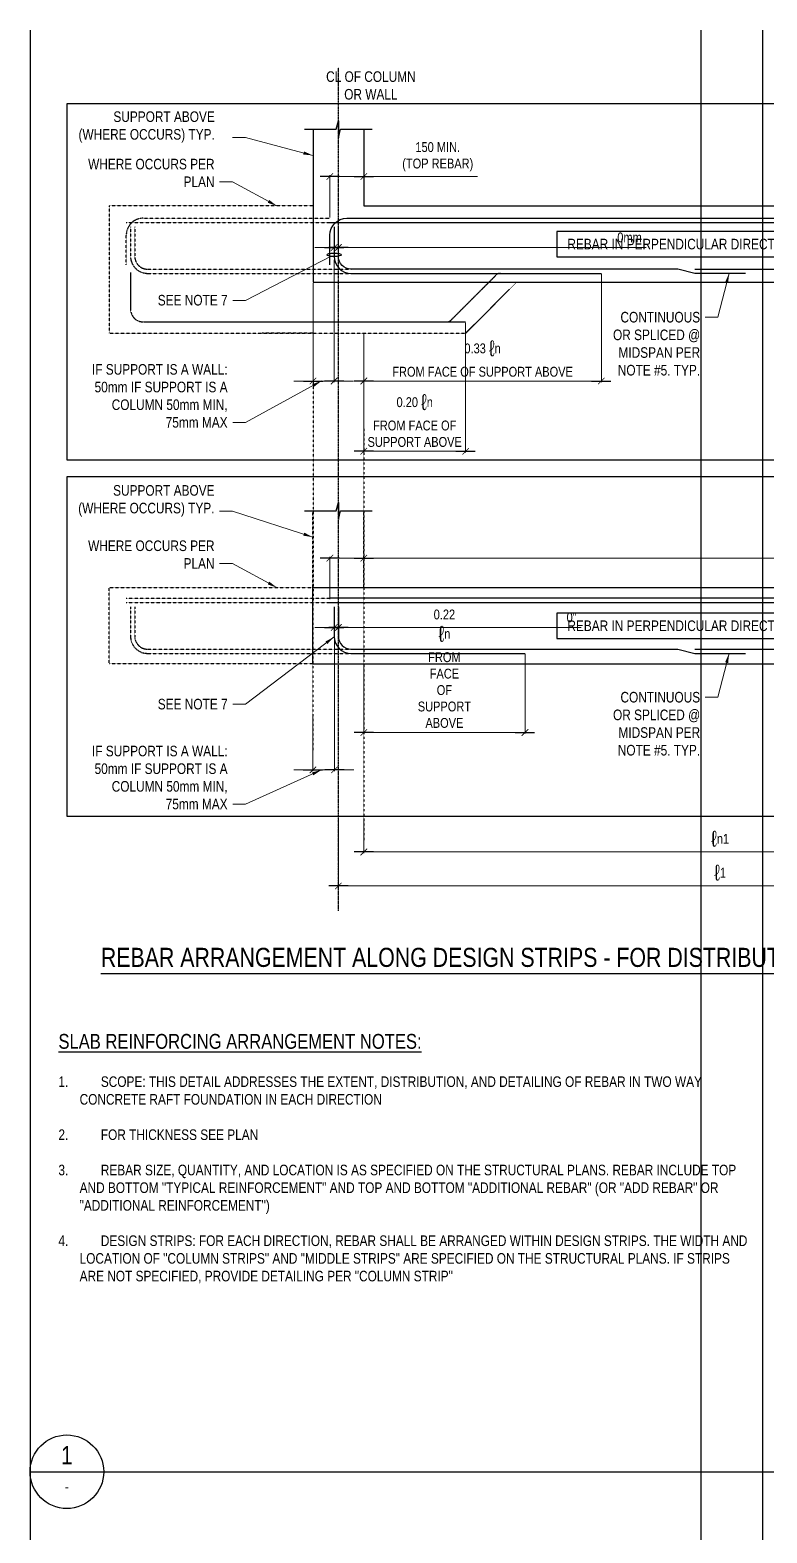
# Model space of a CAD drawing. Header units: millimetres. Extents: x 2250 to 72050, y -16050 to 57150.
# Drawn here: x 2250 to 20186, y 20560 to 57150 of the extents above; entities that cross this region are included whole.
import ezdxf
from ezdxf.enums import TextEntityAlignment as Align

# ---------------------------------------------------------------- set-up
doc = ezdxf.new("R2010")
doc.units = ezdxf.units.MM
for name, pattern in [('CENTER2', [1.125, 0.75, -0.125, 0.125, -0.125]), ('DOT2', [0.125, 0, -0.125]), ('HIDDEN', [0.375, 0.25, -0.125]), ('HIDDEN2', [0.1875, 0.125, -0.0625])]:
    doc.linetypes.add(name, pattern=pattern)
doc.layers.add('Lines', color=7, linetype='Continuous', lineweight=9, true_color=0x00a600)
doc.layers.add('NPLT-JLA', color=193, linetype='Continuous', plot=False)
for name, color, linetype in [('S-G-BREK', 2, 'Continuous'), ('S-G-CNTR', 1, 'CENTER2'), ('S-G-DIMS', 1, 'Continuous'), ('S-G-DOTS', 2, 'DOT2'), ('S-G-HDN1', 2, 'HIDDEN'), ('S-G-HDN2', 1, 'HIDDEN2'), ('S-G-LEDR', 2, 'Continuous'), ('S-G-MEDM', 3, 'Continuous'), ('S-G-RBAR', 7, 'Continuous'), ('S-G-STTL', 4, 'Continuous'), ('S-G-TEXT', 3, 'Continuous'), ('S-G-TITLREF', 4, 'Continuous')]:
    doc.layers.add(name, color=color, linetype=linetype)
doc.styles.add('ARIAL', font='arial.ttf', dxfattribs={"width": 0.8})
doc.dimstyles.new('ARIALDIMS', dxfattribs={"dimscale": 12, "dimtxt": 20, "dimasz": 19.5, "dimexe": 2.25, "dimexo": 1.75, "dimgap": 10, "dimtad": 1, "dimzin": 3, "dimdsep": 46, "dimtxsty": 'ARIAL', "dimblk1": 'nyatick', "dimblk2": 'nyatick', "dimsah": 1, "dimcen": 2.25, "dimclrd": 1, "dimclre": 1, "dimclrt": 2, "dimadec": 0, "dimazin": 0, "dimtfac": 1, "dimtmove": 0, "dimatfit": 3, "dimfxl": 1, "dimfrac": 2, "dimtolj": 1, "dimtzin": 0, "dimarcsym": 0})

# ---------------------------------------------------------------- blocks, each defined once
blk = doc.blocks.new('nyatick')
at = {"layer": 'S-G-DIMS'}
blk.add_line((-1.01, 0), (1, 0), dxfattribs=at)
at = {"layer": 'S-G-DIMS', "const_width": 0.08}
blk.add_lwpolyline([(0.34, 0.34), (-0.34, -0.34)], dxfattribs=at)
blk = doc.blocks.new('*D271')
at = {"layer": 'Defpoints', "color": 0, "transparency": 16777216}
for p in [(70082, 88492), (87428, 88492), (87428, 87666)]:
    blk.add_point(p, dxfattribs=at)
at = {"layer": 'S-G-DIMS', "color": 1, "lineweight": -2, "transparency": 16777216}
for p, q in [((70082, 88471), (70082, 87639)), ((87428, 88471), (87428, 87639)), ((70316, 87666), (87194, 87666))]:
    blk.add_line(p, q, dxfattribs=at)
at = {"layer": 'S-G-DIMS', "color": 1, "lineweight": -2, "transparency": 16777216, "xscale": 234, "yscale": 234, "zscale": 234, "rotation": 180}
blk.add_blockref('nyatick', (70082, 87666), dxfattribs=at)
at = {"layer": 'S-G-DIMS', "color": 1, "lineweight": -2, "transparency": 16777216, "xscale": 234, "yscale": 234, "zscale": 234}
blk.add_blockref('nyatick', (87428, 87666), dxfattribs=at)
at = {"layer": 'S-G-DIMS', "color": 2, "transparency": 16777216, "insert": (78755, 87985), "char_height": 240, "attachment_point": 5, "style": 'ARIAL'}
blk.add_mtext('\\A1;{\\fArial|b0|i0|c0|p34;\\H1.6x;ℓ\\H0.625x;n1 }', dxfattribs=at)
blk = doc.blocks.new('*D273')
at = {"layer": 'Defpoints', "color": 0, "transparency": 16777216}
for p in [(69463, 88492), (88047, 88492), (88047, 86840)]:
    blk.add_point(p, dxfattribs=at)
at = {"layer": 'S-G-DIMS', "color": 1, "lineweight": -2, "transparency": 16777216}
for p, q in [((69463, 88471), (69463, 86813)), ((88047, 88471), (88047, 86813)), ((69697, 86840), (87813, 86840))]:
    blk.add_line(p, q, dxfattribs=at)
at = {"layer": 'S-G-DIMS', "color": 1, "lineweight": -2, "transparency": 16777216, "xscale": 234, "yscale": 234, "zscale": 234, "rotation": 180}
blk.add_blockref('nyatick', (69463, 86840), dxfattribs=at)
at = {"layer": 'S-G-DIMS', "color": 1, "lineweight": -2, "transparency": 16777216, "xscale": 234, "yscale": 234, "zscale": 234}
blk.add_blockref('nyatick', (88047, 86840), dxfattribs=at)
at = {"layer": 'S-G-DIMS', "color": 2, "transparency": 16777216, "insert": (78755, 87159), "char_height": 240, "attachment_point": 5, "style": 'ARIAL'}
blk.add_mtext('\\A1;{\\fArial|b0|i0|c0|p34;\\H1.6x;ℓ\\H0.625x;1 }', dxfattribs=at)
blk = doc.blocks.new('*D277')
at = {"layer": 'Defpoints', "color": 0, "transparency": 16777216}
for p in [(69360, 102155), (69463, 102385), (69463, 102155)]:
    blk.add_point(p, dxfattribs=at)
at = {"layer": 'S-G-DIMS', "color": 1, "lineweight": -2, "transparency": 16777216}
for p, q in [((69126, 102385), (68892, 102385)), ((69360, 102176), (69360, 102412)), ((69360, 102385), (69463, 102385)), ((69463, 102176), (69463, 102412)), ((69697, 102385), (76954, 102385))]:
    blk.add_line(p, q, dxfattribs=at)
at = {"layer": 'S-G-DIMS', "color": 1, "lineweight": -2, "transparency": 16777216, "xscale": 234, "yscale": 234, "zscale": 234}
blk.add_blockref('nyatick', (69360, 102385), dxfattribs=at)
at = {"layer": 'S-G-DIMS', "color": 1, "lineweight": -2, "transparency": 16777216, "xscale": 234, "yscale": 234, "zscale": 234, "rotation": 180}
blk.add_blockref('nyatick', (69463, 102385), dxfattribs=at)
at = {"layer": 'S-G-DIMS', "color": 2, "transparency": 16777216, "insert": (76550, 102627), "char_height": 240, "attachment_point": 5, "style": 'ARIAL'}
blk.add_mtext('\\A1;0mm', dxfattribs=at)
blk = doc.blocks.new('*D278')
at = {"layer": 'Defpoints', "color": 0, "transparency": 16777216}
for p in [(69360, 102104), (68848, 101536), (68848, 99133)]:
    blk.add_point(p, dxfattribs=at)
at = {"layer": 'S-G-DIMS', "color": 1, "lineweight": -2, "transparency": 16777216}
for p, q in [((69360, 102083), (69360, 99106)), ((68848, 101515), (68848, 99106)), ((68614, 99133), (68380, 99133)), ((69360, 99133), (68848, 99133)), ((69594, 99133), (69828, 99133))]:
    blk.add_line(p, q, dxfattribs=at)
at = {"layer": 'S-G-DIMS', "color": 1, "lineweight": -2, "transparency": 16777216, "xscale": 234, "yscale": 234, "zscale": 234}
blk.add_blockref('nyatick', (68848, 99133), dxfattribs=at)
at = {"layer": 'S-G-DIMS', "color": 1, "lineweight": -2, "transparency": 16777216, "xscale": 234, "yscale": 234, "zscale": 234, "rotation": 180}
blk.add_blockref('nyatick', (69360, 99133), dxfattribs=at)
blk = doc.blocks.new('*D280')
at = {"layer": 'Defpoints', "color": 0, "transparency": 16777216}
for p in [(69368, 92834), (68843, 91005), (68843, 89664)]:
    blk.add_point(p, dxfattribs=at)
at = {"layer": 'S-G-DIMS', "color": 1, "lineweight": -2, "transparency": 16777216}
for p, q in [((69368, 92813), (69368, 89637)), ((68843, 90984), (68843, 89637)), ((68609, 89664), (68375, 89664)), ((69368, 89664), (68843, 89664)), ((69602, 89664), (69836, 89664))]:
    blk.add_line(p, q, dxfattribs=at)
at = {"layer": 'S-G-DIMS', "color": 1, "lineweight": -2, "transparency": 16777216, "xscale": 234, "yscale": 234, "zscale": 234}
blk.add_blockref('nyatick', (68843, 89664), dxfattribs=at)
at = {"layer": 'S-G-DIMS', "color": 1, "lineweight": -2, "transparency": 16777216, "xscale": 234, "yscale": 234, "zscale": 234, "rotation": 180}
blk.add_blockref('nyatick', (69368, 89664), dxfattribs=at)
blk = doc.blocks.new('*D268')
at = {"layer": 'Defpoints', "color": 0, "transparency": 16777216}
for p in [(75864, 101754), (70082, 100297), (70082, 99133)]:
    blk.add_point(p, dxfattribs=at)
at = {"layer": 'S-G-DIMS', "color": 1, "lineweight": -2, "transparency": 16777216}
for p, q in [((75864, 101733), (75864, 99106)), ((70082, 100276), (70082, 99106)), ((75630, 99133), (70316, 99133))]:
    blk.add_line(p, q, dxfattribs=at)
at = {"layer": 'S-G-DIMS', "color": 1, "lineweight": -2, "transparency": 16777216, "xscale": 234, "yscale": 234, "zscale": 234, "rotation": 180}
blk.add_blockref('nyatick', (70082, 99133), dxfattribs=at)
at = {"layer": 'S-G-DIMS', "color": 1, "lineweight": -2, "transparency": 16777216, "xscale": 234, "yscale": 234, "zscale": 234}
blk.add_blockref('nyatick', (75864, 99133), dxfattribs=at)
at = {"layer": 'S-G-DIMS', "color": 2, "transparency": 16777216, "insert": (72973, 99677), "char_height": 240, "attachment_point": 5, "style": 'ARIAL'}
blk.add_mtext('\\A1;0.33 {\\fArial|b0|i0|c0|p34;\\H1.6x;ℓ\\H0.625x;n\\P}FROM FACE OF SUPPORT ABOVE', dxfattribs=at)
blk = doc.blocks.new('*D250')
at = {"layer": 'Defpoints', "color": 0, "transparency": 16777216}
for p in [(70082, 92244), (74006, 92502), (74006, 90575)]:
    blk.add_point(p, dxfattribs=at)
at = {"layer": 'S-G-DIMS', "color": 1, "lineweight": -2, "transparency": 16777216}
for p, q in [((70082, 92223), (70082, 90548)), ((74006, 92481), (74006, 90548)), ((70316, 90575), (73772, 90575))]:
    blk.add_line(p, q, dxfattribs=at)
at = {"layer": 'S-G-DIMS', "color": 1, "lineweight": -2, "transparency": 16777216, "xscale": 234, "yscale": 234, "zscale": 234, "rotation": 180}
blk.add_blockref('nyatick', (70082, 90575), dxfattribs=at)
at = {"layer": 'S-G-DIMS', "color": 1, "lineweight": -2, "transparency": 16777216, "xscale": 234, "yscale": 234, "zscale": 234}
blk.add_blockref('nyatick', (74006, 90575), dxfattribs=at)
at = {"layer": 'S-G-DIMS', "color": 2, "transparency": 16777216, "insert": (72044, 92127), "char_height": 240, "width": 199.47, "attachment_point": 5, "style": 'ARIAL'}
blk.add_mtext('\\A1;0.22 {\\fArial|b0|i0|c0|p34;\\H1.6x;ℓ\\H0.625x;n\\P}FROM FACE OF \\PSUPPORT ABOVE', dxfattribs=at)
blk = doc.blocks.new('*D255')
at = {"layer": 'Defpoints', "color": 0, "transparency": 16777216}
for p in [(69463, 93133), (69360, 92903), (69463, 92903)]:
    blk.add_point(p, dxfattribs=at)
at = {"layer": 'S-G-DIMS', "color": 1, "lineweight": -2, "transparency": 16777216}
for p, q in [((69126, 93133), (68892, 93133)), ((69360, 92924), (69360, 93160)), ((69360, 93133), (69463, 93133)), ((69463, 92924), (69463, 93160)), ((69697, 93133), (75371, 93133))]:
    blk.add_line(p, q, dxfattribs=at)
at = {"layer": 'S-G-DIMS', "color": 1, "lineweight": -2, "transparency": 16777216, "xscale": 234, "yscale": 234, "zscale": 234}
blk.add_blockref('nyatick', (69360, 93133), dxfattribs=at)
at = {"layer": 'S-G-DIMS', "color": 1, "lineweight": -2, "transparency": 16777216, "xscale": 234, "yscale": 234, "zscale": 234, "rotation": 180}
blk.add_blockref('nyatick', (69463, 93133), dxfattribs=at)
at = {"layer": 'S-G-DIMS', "color": 2, "transparency": 16777216, "insert": (75140, 93375), "char_height": 240, "attachment_point": 5, "style": 'ARIAL'}
blk.add_mtext('\\A1;0"', dxfattribs=at)
blk = doc.blocks.new('*D258')
at = {"layer": 'Defpoints', "color": 0, "transparency": 16777216}
for p in [(72560, 100573), (70082, 99133), (72560, 97422)]:
    blk.add_point(p, dxfattribs=at)
at = {"layer": 'S-G-DIMS', "color": 1, "lineweight": -2, "transparency": 16777216}
for p, q in [((72560, 100552), (72560, 97395)), ((70082, 99112), (70082, 97395)), ((70316, 97422), (72326, 97422))]:
    blk.add_line(p, q, dxfattribs=at)
at = {"layer": 'S-G-DIMS', "color": 1, "lineweight": -2, "transparency": 16777216, "xscale": 234, "yscale": 234, "zscale": 234, "rotation": 180}
blk.add_blockref('nyatick', (70082, 97422), dxfattribs=at)
at = {"layer": 'S-G-DIMS', "color": 1, "lineweight": -2, "transparency": 16777216, "xscale": 234, "yscale": 234, "zscale": 234}
blk.add_blockref('nyatick', (72560, 97422), dxfattribs=at)
at = {"layer": 'S-G-DIMS', "color": 2, "transparency": 16777216, "insert": (71321, 98168), "char_height": 240, "attachment_point": 5, "style": 'ARIAL'}
blk.add_mtext('\\A1;0.20 {\\fArial|b0|i0|c0|p34;\\H1.6x;ℓ\\H0.625x;n\\P}FROM FACE OF \\PSUPPORT ABOVE', dxfattribs=at)
blk = doc.blocks.new('*D259')
at = {"layer": 'Defpoints', "color": 0, "transparency": 16777216}
for p in [(69256, 104114), (70082, 103394), (69256, 103096)]:
    blk.add_point(p, dxfattribs=at)
at = {"layer": 'S-G-MEDM', "color": 1, "lineweight": -2, "transparency": 16777216}
for p, q in [((69256, 103117), (69256, 104141)), ((69490, 104114), (69848, 104114)), ((70082, 103415), (70082, 104141)), ((70082, 104114), (72853, 104114))]:
    blk.add_line(p, q, dxfattribs=at)
at = {"layer": 'S-G-MEDM', "color": 1, "lineweight": -2, "transparency": 16777216, "xscale": 234, "yscale": 234, "zscale": 234, "rotation": 180}
blk.add_blockref('nyatick', (69256, 104114), dxfattribs=at)
at = {"layer": 'S-G-MEDM', "color": 1, "lineweight": -2, "transparency": 16777216, "xscale": 234, "yscale": 234, "zscale": 234}
blk.add_blockref('nyatick', (70082, 104114), dxfattribs=at)
at = {"layer": 'S-G-MEDM', "color": 2, "transparency": 16777216, "insert": (71882, 104592), "char_height": 240, "attachment_point": 5, "style": 'ARIAL'}
blk.add_mtext('\\A1;150 MIN. \\P(TOP REBAR)', dxfattribs=at)
blk = doc.blocks.new('*D260')
at = {"layer": 'Defpoints', "color": 0, "transparency": 16777216}
for p in [(69256, 94822), (70082, 94102), (69256, 93804)]:
    blk.add_point(p, dxfattribs=at)
at = {"layer": 'S-G-MEDM', "color": 1, "lineweight": -2, "transparency": 16777216}
for p, q in [((69256, 93825), (69256, 94849)), ((69490, 94822), (69848, 94822)), ((70082, 94123), (70082, 94849)), ((70082, 94822), (82755, 94822))]:
    blk.add_line(p, q, dxfattribs=at)
at = {"layer": 'S-G-MEDM', "color": 1, "lineweight": -2, "transparency": 16777216, "xscale": 234, "yscale": 234, "zscale": 234, "rotation": 180}
blk.add_blockref('nyatick', (69256, 94822), dxfattribs=at)
at = {"layer": 'S-G-MEDM', "color": 1, "lineweight": -2, "transparency": 16777216, "xscale": 234, "yscale": 234, "zscale": 234}
blk.add_blockref('nyatick', (70082, 94822), dxfattribs=at)
at = {"layer": 'S-G-MEDM', "color": 2, "transparency": 16777216, "insert": (81784, 95300), "char_height": 240, "attachment_point": 5, "style": 'ARIAL'}
blk.add_mtext('\\A1;150 MIN. \\P(TOP REBAR)', dxfattribs=at)
blk = doc.blocks.new('A$Ccc037798')
at = {"layer": 'S-G-BREK'}
for points in [[(7943.82, 27819.404), (8714.462, 27819.404), (8769.792, 28025.897), (8769.792, 27612.911), (8825.122, 27819.404), (9595.764, 27819.404)], [(7943.82, 18527.22), (8714.462, 18527.22), (8769.792, 18733.713), (8769.792, 18320.727), (8825.122, 18527.22), (9595.764, 18527.22)]]:
    blk.add_lwpolyline(points, dxfattribs=at)
at = {"layer": 'S-G-CNTR'}
blk.add_line((8769.792, 8793.235), (8769.792, 29322.409), dxfattribs=at)
at = {"layer": 'S-G-DIMS'}
for points in [[(14089.958, 24711.266), (22033.994, 24711.266), (22033.994, 25330.745), (14089.958, 25330.745)], [(14089.958, 15419.082), (22033.994, 15419.082), (22033.994, 16038.561), (14089.958, 16038.561)]]:
    blk.add_lwpolyline(points, close=True, dxfattribs=at)
at = {"layer": 'S-G-DOTS'}
for p, q in [((8154.707, 21689.181), (8150.313, 12632.789)), ((9389.271, 20592.149), (9389.271, 10473.993))]:
    blk.add_line(p, q, dxfattribs=at)
at = {"layer": 'S-G-HDN1'}
for points in [[(3710.714, 24327.504), (3710.714, 23438.771, 0.414213562), (4020.453, 23129.031), (11867.187, 23129.031)], [(11405.167, 23127.775, 0.198912367), (11514.676, 23173.135), (12605.97, 24264.429, -0.198912367), (12715.48, 24309.79)]]:
    blk.add_lwpolyline(points, format="xyb", dxfattribs=at)
at = {"layer": 'S-G-HDN2'}
for p, q in [((3607.467, 25548.748), (8563.299, 25548.748)), ((8150.313, 22852.829), (6911.355, 22852.829)), ((8150.313, 22852.829), (6911.355, 22852.829)), ((8150.313, 16658.04), (8150.313, 18527.22)), ((9389.271, 16658.04), (9389.271, 18527.22)), ((3194.481, 14799.603), (3194.481, 16658.04)), ((3194.481, 16658.04), (8150.313, 16658.04)), ((3607.467, 16399.924), (8563.299, 16399.924)), ((3607.467, 16296.677), (8563.299, 16296.677)), ((8150.313, 14799.603), (3194.481, 14799.603))]:
    blk.add_line(p, q, dxfattribs=at)
blk.add_lwpolyline([(8150.313, 25950.224), (3194.481, 25950.224), (3194.481, 24091.787), (3194.481, 22852.829), (11867.187, 22852.829), (13106.145, 24091.787)], dxfattribs=at)
for points in [[(3606.63, 24516.283), (3606.63, 25239.008, -0.414213562), (4019.616, 25651.994), (8563.299, 25651.994)], [(3710.714, 25445.501), (3710.714, 24722.776, 0.414213562), (4123.7, 24309.79), (9079.531, 24309.79)], [(3813.96, 25445.501), (3813.96, 24722.776, 0.414213562), (4123.7, 24413.036), (9079.531, 24413.036)], [(3710.714, 16193.431), (3710.714, 15470.705, 0.414213562), (4123.7, 15057.719), (9079.531, 15057.719)], [(3813.96, 16193.431), (3813.96, 15470.705, 0.414213562), (4123.7, 15160.966), (9079.531, 15160.966)]]:
    blk.add_lwpolyline(points, format="xyb", dxfattribs=at)
at = {"layer": 'S-G-LEDR', "color": 1}
blk.add_ellipse((8666.545, 24762.41), major_axis=(177.487, 0), ratio=0.23395928, dxfattribs=at)
at = {"layer": 'S-G-MEDM'}
for p, q in [((8150.313, 14799.603), (8150.313, 16658.04)), ((8150.313, 16658.04), (52546.305, 16658.04)), ((8150.313, 14799.603), (52546.305, 14799.603))]:
    blk.add_line(p, q, dxfattribs=at)
for points in [[(2162.016, 19766.178), (53785.263, 19766.178), (53785.263, 28438.883), (2162.016, 28438.883)], [(2162.016, 11093.472), (53785.263, 11093.472), (53785.263, 19353.192), (2162.016, 19353.192)]]:
    blk.add_lwpolyline(points, close=True, dxfattribs=at)
for points in [[(8154.707, 27819.404), (8154.707, 24091.787), (52546.305, 24091.787)], [(9389.271, 27819.404), (9389.271, 25950.224), (26734.682, 25950.224), (26734.682, 27819.404)]]:
    blk.add_lwpolyline(points, dxfattribs=at)
at = {"layer": 'S-G-RBAR', "color": 6}
for p, q in [((8563.299, 25548.748), (27973.64, 25548.748)), ((8563.299, 16296.677), (24566.505, 16296.677))]:
    blk.add_line(p, q, dxfattribs=at)
for points in [[(8563.299, 24516.283), (8563.299, 25239.008, -0.414213562), (8976.285, 25651.994), (26321.696, 25651.994), (26734.682, 25755.241), (27973.64, 25755.241)], [(8666.545, 25445.501), (8666.545, 24722.776, 0.414213562), (9079.531, 24309.79), (15171.075, 24309.79)], [(18681.455, 24309.79), (17442.497, 24309.79), (17029.511, 24413.036), (9079.531, 24413.036, -0.414213562), (8769.792, 24722.776), (8769.792, 25445.501)], [(8666.545, 16193.431), (8666.545, 15470.705, 0.414213562), (9079.531, 15057.719), (13312.638, 15057.719)], [(8769.792, 16193.431), (8769.792, 15470.705, 0.414213562), (9079.531, 15160.966), (17029.511, 15160.966), (17442.497, 15057.719), (18681.455, 15057.719)]]:
    blk.add_lwpolyline(points, format="xyb", dxfattribs=at)
for points in [[(17442.497, 24413.036), (35613.88, 24413.036), (36026.866, 24309.79), (37265.824, 24309.79)], [(27663.9, 16503.17), (27044.421, 16503.17), (26631.435, 16399.924), (8563.299, 16399.924)], [(17442.497, 15160.966), (35613.88, 15160.966), (36026.866, 15057.719), (37265.824, 15057.719)]]:
    blk.add_lwpolyline(points, dxfattribs=at)
at = {"layer": 'S-G-STTL'}
blk.add_line((68859.251, 7258.696), (2987.988, 7258.696), dxfattribs=at)
at = {"layer": 'S-G-LEDR', "color": 3, "style": 'ARIAL'}
for s, insert, char_height, width, attachment_point in [('CL OF COLUMN\\POR WALL', (9561.224, 28882.784), 258.11624, 4487.64536, 5), ('SUPPORT ABOVE (WHERE OCCURS) TYP.', (5761.543, 27487.844), 258.11624, 3386.48499, 9), ('WHERE OCCURS PER PLAN', (5754.994, 26410.82), 258.11624, 3592.97798, 9), ('REBAR IN PERPENDICULAR DIRECTION NOT SHOWN', (18061.976, 25021.006), 258.11624, 7944.03599, 5), ('SEE NOTE 7', (6073.083, 23523.692), 258.1162, 3911.06685, 9), ('CONTINUOUS OR SPLICED @ MIDSPAN PER NOTE #5. TYP.', (17575.363, 23371.799), 258.11624, 2399.60847, 3), ('IF SUPPORT IS A WALL:\\P50mm IF SUPPORT IS A COLUMN 50mm MIN, 75mm MAX', (6073.083, 20548.783), 258.11624, 3548.46147, 9), ('SUPPORT ABOVE (WHERE OCCURS) TYP.', (5754.994, 18388.126), 258.11624, 3386.48499, 9), ('WHERE OCCURS PER PLAN', (5754.994, 17118.636), 258.11624, 3592.97798, 9), ('REBAR IN PERPENDICULAR DIRECTION NOT SHOWN', (18061.976, 15728.821), 258.11624, 7944.03599, 5), ('SEE NOTE 7', (6073.083, 13689.335), 258.1162, 3911.06685, 9), ('CONTINUOUS OR SPLICED @ MIDSPAN PER NOTE #5. TYP.', (17575.363, 14119.729), 258.11624, 2399.60847, 3), ('IF SUPPORT IS A WALL:\\P50mm IF SUPPORT IS A COLUMN 50mm MIN, 75mm MAX', (6073.083, 11256.599), 258.11624, 3298.65407, 9)]:
    blk.add_mtext(s, dxfattribs=dict(at, insert=insert, char_height=char_height, width=width, attachment_point=attachment_point))
at = {"layer": 'S-G-STTL', "style": 'ARIAL', "width": 0.8}
blk.add_text('REBAR ARRANGEMENT ALONG DESIGN STRIPS - FOR DISTRIBUTION OF REBAR ACROSS DESIGN STRIP REFER TO NOTE 9 AND 10', height=464.609221, dxfattribs=at).set_placement((2987.988, 7423.89))
at = {"layer": 'S-G-TEXT', "insert": (1955.523, 5791.874), "char_height": 258.116242, "width": 16932.42495, "attachment_point": 1, "style": 'ARIAL'}
blk.add_mtext('\\pxqj;{\\H1.4x;\\LSLAB REINFORCING ARRANGEMENT NOTES:\\P}\\P\\pi-2,l2,q*;1.^ISCOPE: THIS DETAIL ADDRESSES THE EXTENT, DISTRIBUTION, AND DETAILING OF REBAR IN TWO WAY CONCRETE RAFT FOUNDATION IN EACH DIRECTION\\P\\pi0,l0,ql;\\P\\pi-2,l2,q*;2.^IFOR THICKNESS SEE PLAN\\P\\pi0,l0,ql;\\P\\pi-2,l2,q*;3.^IREBAR SIZE, QUANTITY, AND LOCATION IS AS SPECIFIED ON THE STRUCTURAL PLANS. REBAR INCLUDE TOP AND BOTTOM "TYPICAL REINFORCEMENT" AND TOP AND BOTTOM "ADDITIONAL REBAR" (OR "ADD REBAR" OR "ADDITIONAL REINFORCEMENT")\\P\\pi0,l0,ql;\\P\\pi-2,l2,q*;4.^IDESIGN STRIPS: FOR EACH DIRECTION, REBAR SHALL BE ARRANGED WITHIN DESIGN STRIPS. THE WIDTH AND LOCATION OF "COLUMN STRIPS" AND "MIDDLE STRIPS" ARE SPECIFIED ON THE STRUCTURAL PLANS. IF STRIPS ARE NOT SPECIFIED, PROVIDE DETAILING PER "COLUMN STRIP" ', dxfattribs=at)
at = {"layer": 'S-G-DIMS'}
for base, p1, p2, text, picture, middle in [((8769.792, 24940.776), (8666.545, 24711.266), (8769.792, 24711.266), '0mm', '*D277', (15857.29, 24940.776)), ((8154.707, 21689.181), (8666.545, 24659.643), (8154.707, 24091.787), ' ', '*D278', (8410.626, 21689.181)), ((11867.187, 19978.268), (9389.271, 21689.181), (11867.187, 23129.031), '0.20 {\\fArial|b0|i0|c0|p34;\\H1.6x;ℓ\\H0.625x;n\\P}FROM FACE OF \\PSUPPORT ABOVE', '*D258', (10628.229, 19978.268)), ((8769.792, 15688.705), (8666.545, 15459.196), (8769.792, 15459.196), '0"', '*D255', (14447.057, 15688.705)), ((13312.638, 13130.728), (9389.271, 14799.603), (13312.638, 15057.719), '0.22 {\\fArial|b0|i0|c0|p34;\\H1.6x;ℓ\\H0.625x;n\\P}FROM FACE OF \\PSUPPORT ABOVE', '*D250', (11350.954, 13130.728))]:
    dim = blk.add_linear_dim(base=base, p1=p1, p2=p2, text=text, dimstyle='ARIALDIMS', dxfattribs=at)
    dim.commit()
    dim.dimension.update_dxf_attribs({"geometry": picture, "text_midpoint": middle, "dimtype": 128, "insert": (-60693.14, -77444.157)})
dim = blk.add_linear_dim(base=(9389.271, 21689.181), p1=(15171.075, 24309.79), p2=(9389.271, 22852.829), angle=180, text='0.33 {\\fArial|b0|i0|c0|p34;\\H1.6x;ℓ\\H0.625x;n\\P}FROM FACE OF SUPPORT ABOVE', dimstyle='ARIALDIMS', dxfattribs=at)
dim.commit()
dim.dimension.update_dxf_attribs({"geometry": '*D268', "text_midpoint": (12280.173, 21689.181), "dimtype": 128, "insert": (-60693.14, -77444.157)})
for base, p1, p2, text, picture, middle in [((8150.313, 12219.803), (8674.565, 15389.712), (8150.313, 13560.645), ' ', '*D280', (8412.439, 12219.803)), ((27354.161, 9396.186), (8769.792, 11048.13), (27354.161, 11048.13), '{\\fArial|b0|i0|c0|p34;\\H1.6x;ℓ\\H0.625x;1 }', '*D273', (18061.976, 9714.603)), ((26734.682, 10222.158), (9389.271, 11048.13), (26734.682, 11048.13), '{\\fArial|b0|i0|c0|p34;\\H1.6x;ℓ\\H0.625x;n1 }', '*D271', (18061.976, 10540.575))]:
    dim = blk.add_linear_dim(base=base, p1=p1, p2=p2, text=text, dimstyle='ARIALDIMS', dxfattribs=at)
    dim.commit()
    dim.dimension.update_dxf_attribs({"geometry": picture, "text_midpoint": middle, "insert": (-60693.14, -77444.157)})
at = {"layer": 'S-G-MEDM'}
for base, p1, p2, picture, middle in [((8563.299, 26669.777), (9389.271, 25950.224), (8563.299, 25651.994), '*D259', (11188.473, 26669.777)), ((8563.299, 17377.593), (9389.271, 16658.04), (8563.299, 16359.81), '*D260', (21090.769, 17377.593))]:
    dim = blk.add_linear_dim(base=base, p1=p1, p2=p2, text='150 MIN. \\P(TOP REBAR)', dimstyle='ARIALDIMS', dxfattribs=at)
    dim.commit()
    dim.dimension.update_dxf_attribs({"geometry": picture, "text_midpoint": middle, "dimtype": 128, "insert": (-60693.14, -77444.157)})
at = {"layer": 'S-G-LEDR'}
for points, override in [([(8150.313, 27180.276), (6506.718, 27616.902), (6196.079, 27616.902)], {"dimgap": 0.05, "dimtad": 0}), ([(7274.551, 25950.224), (6188.63, 26539.878), (5878.89, 26539.878)], {"dimgap": 0.05, "dimtad": 0}), ([(8592.99, 24724.619), (6506.718, 23652.75), (6196.979, 23652.75)], {"dimgap": 0.05, "dimtad": 0, "dimldrblk": 'None'}), ([(18278.272, 24309.79), (18008.999, 23242.741), (17699.259, 23242.741)], {"dimgap": 0.05, "dimtad": 0}), ([(8356.806, 21689.181), (6506.718, 20677.841), (6196.979, 20677.841)], {"dimgap": 0.05, "dimtad": 0}), ([(8150.313, 17888.092), (6188.63, 18517.184), (5878.89, 18517.184)], {"dimgap": 0.05, "dimtad": 0}), ([(7274.551, 16658.04), (6188.63, 17247.694), (5878.89, 17247.694)], {"dimgap": 0.05, "dimtad": 0}), ([(8666.545, 15459.196), (6506.718, 13818.393), (6196.979, 13818.393)], {"dimgap": 0.05, "dimtad": 0}), ([(18278.272, 15057.719), (18008.999, 13990.671), (17699.259, 13990.671)], {"dimgap": 0.05, "dimtad": 0}), ([(8356.806, 12219.803), (6506.718, 11385.657), (6196.979, 11385.657)], {"dimgap": 0.05, "dimtad": 0})]:
    blk.add_leader(points, dimstyle='ARIALDIMS', override=override, dxfattribs=at)

msp = doc.modelspace()

# ---------------------------------------------------------------- linework, layer by layer
at = {"layer": 'NPLT-JLA'}
for p, q in [((2250, 57150), (2250, -14550)), ((18575, 57150), (18575, -15032.217)), ((20075, 57150), (20075, -14550))]:
    msp.add_line(p, q, dxfattribs=at)
at = {"layer": 'S-G-TITLREF'}
msp.add_line((2250, 22050), (72050, 22050), dxfattribs=at)
msp.add_circle((3145.884, 22050), 895.884, dxfattribs=at)

# ---------------------------------------------------------------- block references
at = {"layer": 'Lines'}
msp.add_blockref('A$Ccc037798', (984.794, 26916.695), dxfattribs=at)

# ---------------------------------------------------------------- texts
at = {"layer": 'S-G-TITLREF', "style": 'ARIAL', "width": 0.8}
for s, height, p in [('1', 447.942, (3145.884, 22453.472)), ('-', 248.857, (3145.884, 21687.733))]:
    msp.add_text(s, height=height, dxfattribs=at).set_placement(p, align=Align.MIDDLE)

doc.saveas('drawing.dxf')
